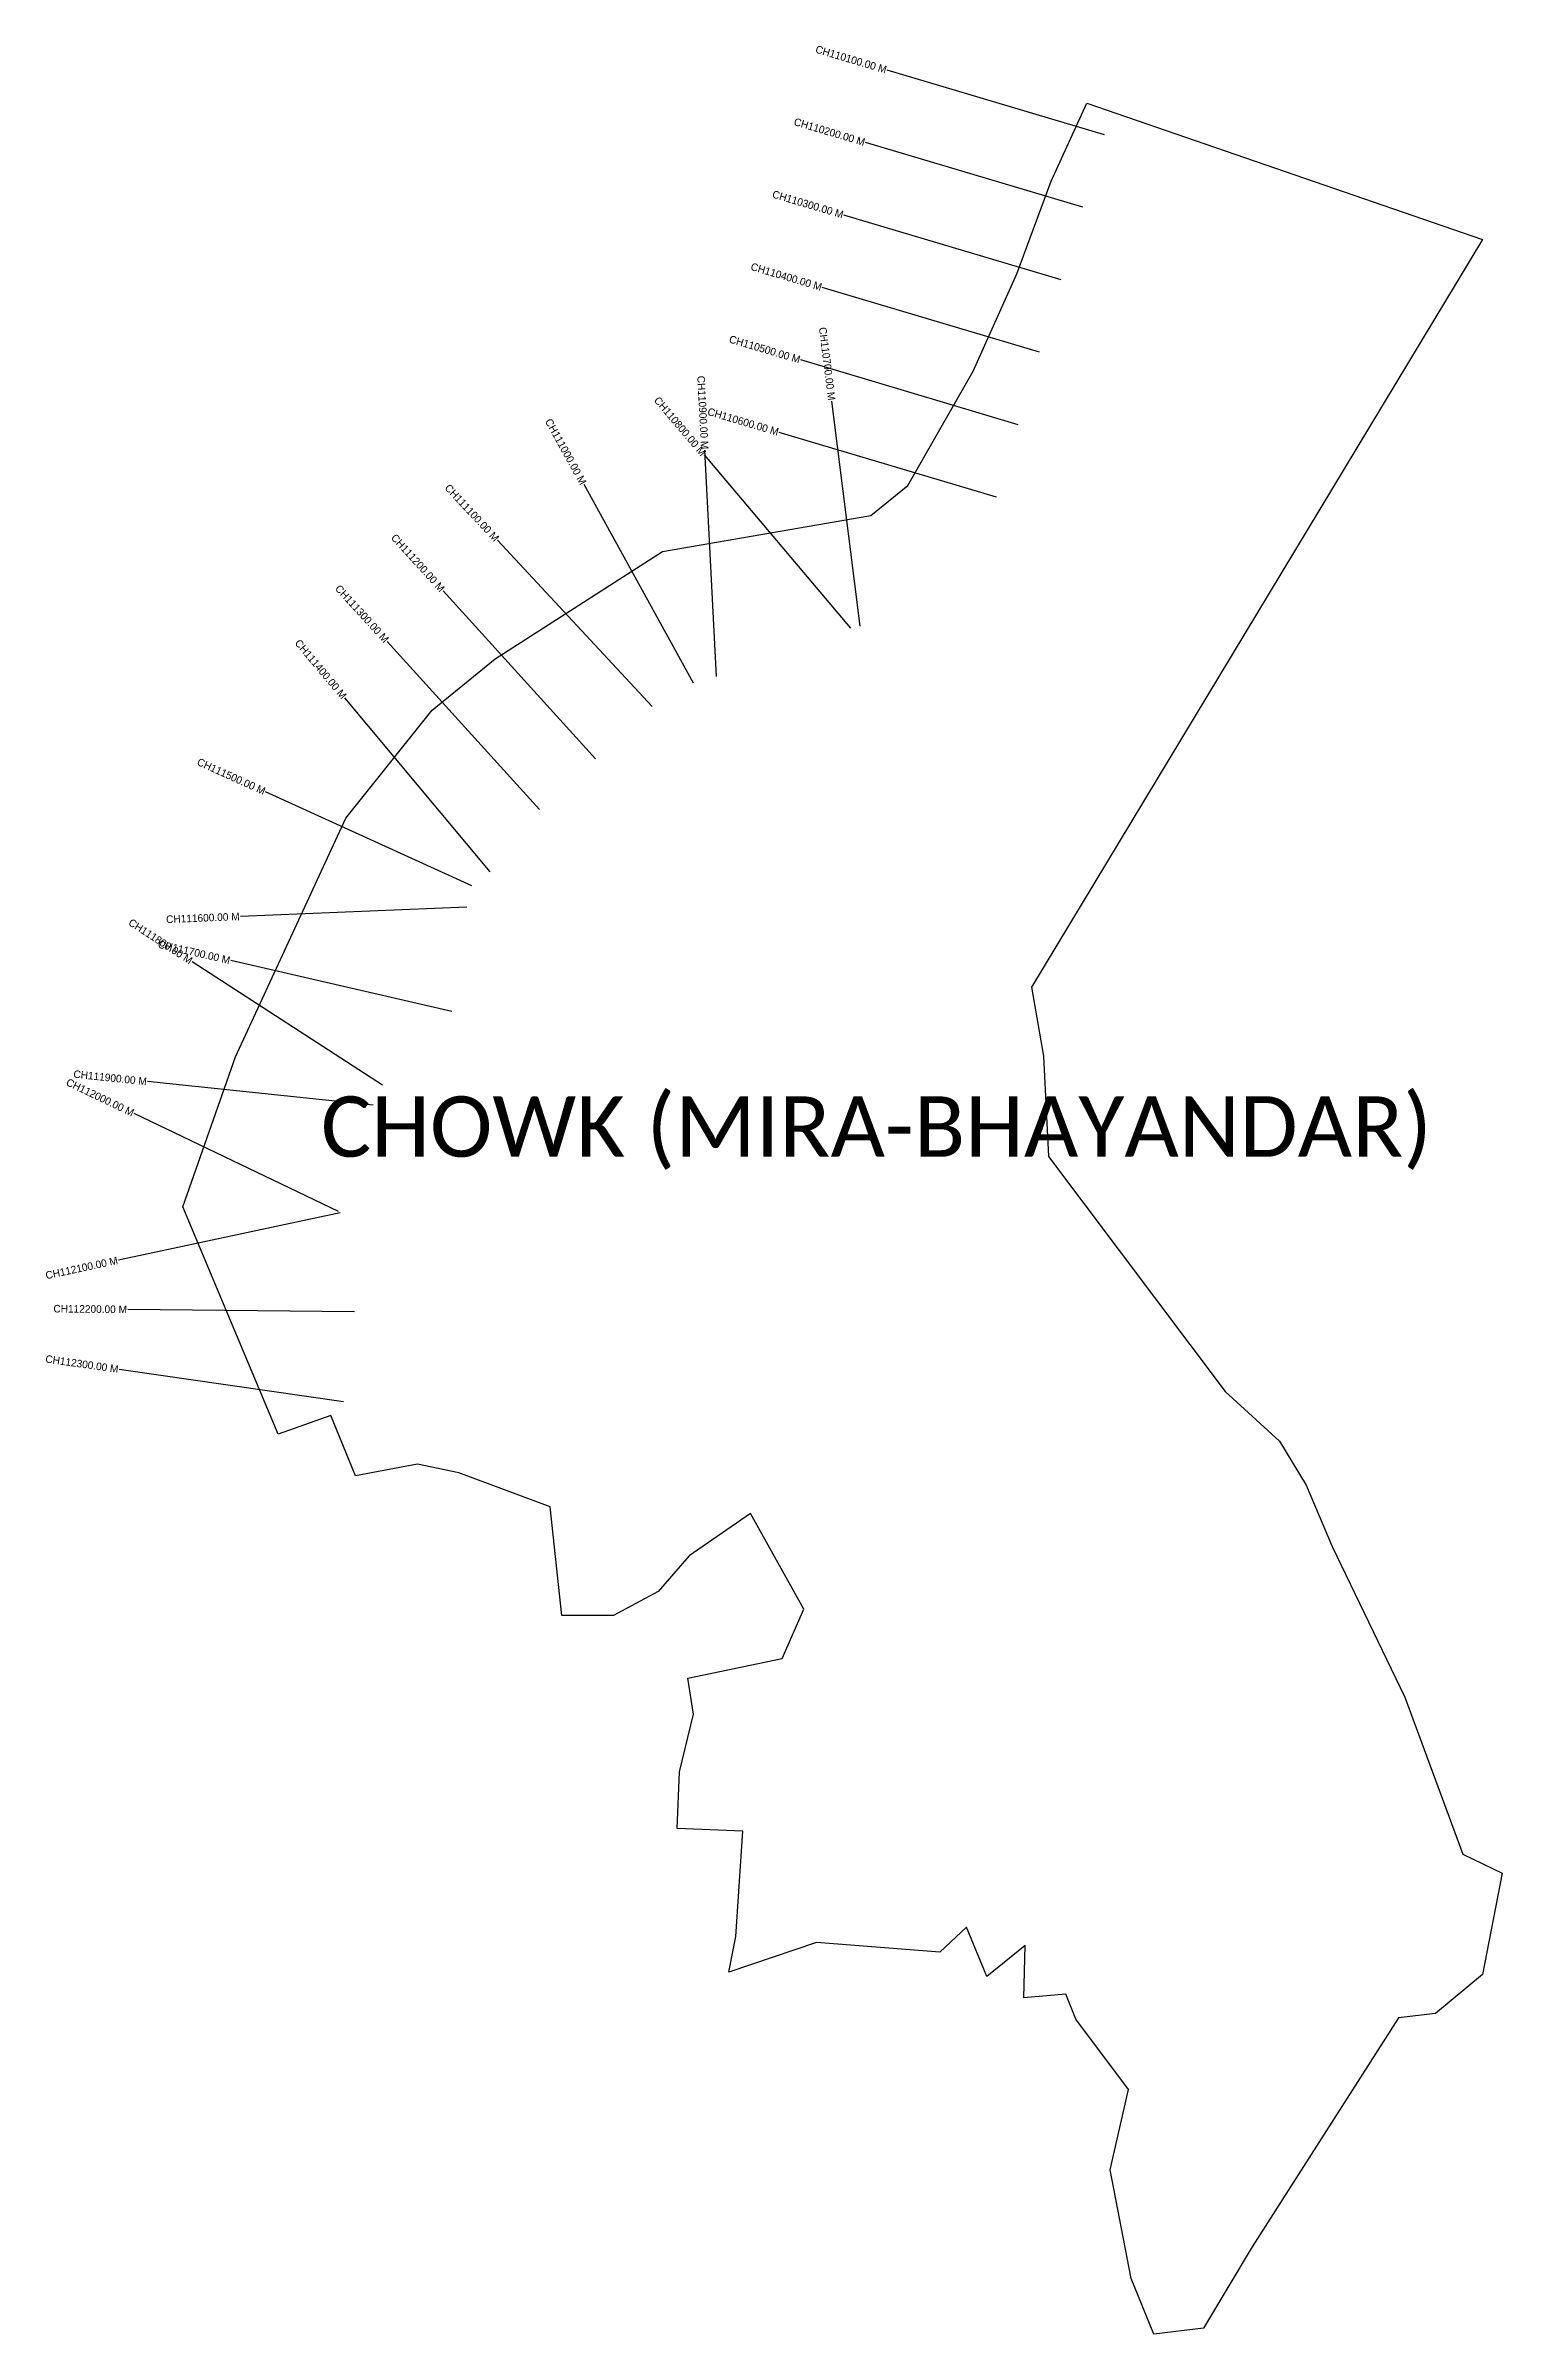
# Model space of a CAD drawing. Header units: metres. Extents: x 266956 to 268884, y 2134208 to 2137235.
import ezdxf
from ezdxf.enums import TextEntityAlignment as Align

# ---------------------------------------------------------------- set-up
doc = ezdxf.new("R2010")
doc.units = ezdxf.units.M
for name, color, linetype in [('CS', 134, 'Continuous'), ('CSMark', 6, 'Continuous'), ('village', 3, 'Continuous'), ('VILLAGE NAME', 250, 'Continuous')]:
    doc.layers.add(name, color=color, linetype=linetype)

msp = doc.modelspace()

# ---------------------------------------------------------------- linework, layer by layer
at = {"layer": 'CS'}
for p, q in [((268357.2, 2137116.7), (268069.7, 2137202.4)), ((268328.7, 2137020.9), (268041.2, 2137106.6)), ((268300.1, 2136925), (268012.6, 2137010.7)), ((268271.5, 2136829.2), (267984, 2136914.9)), ((268243, 2136733.4), (267955.5, 2136819.1)), ((268034.3, 2136467.1), (267996.7, 2136764.7)), ((268214.4, 2136637.5), (267926.9, 2136723.2)), ((268021.9, 2136464.5), (267828, 2136693.4)), ((267844, 2136400.3), (267828.6, 2136699.9)), ((267813.7, 2136391.6), (267668.7, 2136654.2)), ((267758.7, 2136360.9), (267554.2, 2136580.5)), ((267684, 2136291.5), (267482.4, 2136513.7)), ((267609.9, 2136224.3), (267408.3, 2136446.5)), ((267544.7, 2136141.8), (267352.3, 2136372)), ((267520.3, 2136123.6), (267247.2, 2136247.7)), ((267513.8, 2136095.2), (267214, 2136083.1)), ((267401.9, 2135859.8), (267150.2, 2136023)), ((267493.7, 2135957.3), (267201.3, 2136024.6)), ((267389.5, 2135833.5), (267091.1, 2135864.6)), ((267343.9, 2135692.6), (267073.3, 2135822.2)), ((267346, 2135691), (267052.6, 2135628.6)), ((267365, 2135560.2), (267065, 2135563.3)), ((267350.5, 2135441.2), (267053.6, 2135484))]:
    msp.add_line(p, q, dxfattribs=at)
at = {"layer": 'village', "color": 3, "true_color": 0x00ff00}
msp.add_polyline3d([(268276.7, 2135898.4, 0), (268283.1, 2135765.7, 0), (268517.2, 2135454.8, 0), (268588.8, 2135389, 0), (268624.2, 2135330.9, 0), (268658.4, 2135249.5, 0), (268754.9, 2135050.3, 0), (268831.3, 2134842.8, 0), (268883.6, 2134817.7, 0), (268857.6, 2134683.7, 0), (268795.2, 2134631.9, 0), (268746.3, 2134626.2, 0), (268552.8, 2134323.3, 0), (268488.3, 2134215.9, 0), (268422.7, 2134207.9, 0), (268392.6, 2134281.5, 0), (268364.8, 2134425.4, 0), (268389.2, 2134531.7, 0), (268319.3, 2134624.7, 0), (268306.4, 2134657.7, 0), (268250.7, 2134652.7, 0), (268252.6, 2134721.9, 0), (268201.8, 2134681.2, 0), (268174.7, 2134746.3, 0), (268139.6, 2134713, 0), (267976.5, 2134725.8, 0), (267860.2, 2134686.5, 0), (267869.6, 2134734.1, 0), (267878.9, 2134873, 0), (267792.1, 2134876.8, 0), (267795.1, 2134951.6, 0), (267813.7, 2135028.1, 0), (267806.2, 2135075.7, 0), (267930.8, 2135101.5, 0), (267959.5, 2135166.8, 0), (267889.1, 2135293.2, 0), (267807.8, 2135237.3, 0), (267766.8, 2135190.4, 0), (267707.5, 2135158.5, 0), (267639.5, 2135158.3, 0), (267624.1, 2135302, 0), (267503, 2135347.2, 0), (267448.2, 2135358.5, 0), (267366.4, 2135343.1, 0), (267333.9, 2135422.8, 0), (267263.9, 2135398.4, 0), (267137.7, 2135699.1, 0), (267207.5, 2135897.2, 0), (267353.6, 2136213.1, 0), (267467.8, 2136356, 0), (267551.3, 2136423.7, 0), (267772.5, 2136565.9, 0), (268048.2, 2136613.5, 0), (268097.3, 2136653, 0), (268183.8, 2136804.3, 0), (268241.2, 2136932.9, 0), (268286.9, 2137055.5, 0), (268333.8, 2137158.8, 0), (268857.3, 2136978.2, 0), (268260.8, 2135989.3, 0)], close=True, dxfattribs=at)

# ---------------------------------------------------------------- texts
at = {"layer": 'CSMark'}
for s, rotation, p in [('CH110100.00 M', 343.4004, (268068.8, 2137202.7)), ('CH110200.00 M', 343.4004, (268040.2, 2137106.8)), ('CH110300.00 M', 343.4004, (268011.6, 2137011)), ('CH110400.00 M', 343.4004, (267983.1, 2136915.2)), ('CH110700.00 M', 277.1882, (267996.6, 2136765.7)), ('CH110500.00 M', 343.4004, (267954.5, 2136819.3)), ('CH110900.00 M', 272.9414, (267828.5, 2136700.9)), ('CH110800.00 M', 310.2747, (267827.3, 2136694.1)), ('CH111000.00 M', 298.9035, (267668.2, 2136655.1)), ('CH110600.00 M', 343.4004, (267925.9, 2136723.5)), ('CH111100.00 M', 312.9524, (267553.6, 2136581.2)), ('CH111200.00 M', 312.2192, (267481.7, 2136514.5)), ('CH111300.00 M', 312.2192, (267407.7, 2136447.3)), ('CH111400.00 M', 309.8866, (267351.6, 2136372.7)), ('CH111500.00 M', 335.5557, (267246.3, 2136248.1)), ('CH111800.00 M', 327.0321, (267149.3, 2136023.6)), ('CH111600.00 M', 2.3049, (267213, 2136083.1)), ('CH111700.00 M', 347.0445, (267200.3, 2136024.8)), ('CH112000.00 M', 334.4018, (267072.4, 2135822.7)), ('CH111900.00 M', 354.0624, (267090.1, 2135864.7)), ('CH112100.00 M', 12.021, (267051.6, 2135628.3)), ('CH112200.00 M', 359.4057, (267064, 2135563.3)), ('CH112300.00 M', 351.7938, (267052.6, 2135484.2))]:
    msp.add_text(s, height=10, rotation=rotation, dxfattribs=at).set_placement(p, align=Align.MIDDLE_RIGHT)
at = {"layer": 'VILLAGE NAME', "insert": (267320.7, 2135845.1), "char_height": 80, "attachment_point": 1}
msp.add_mtext_dynamic_manual_height_columns('{\\fCalibri|b0|i0|c0|p34;CHOWK (MIRA-BHAYANDAR)}', width=1449.11, gutter_width=643.2, heights=[0], dxfattribs=at)

doc.saveas('drawing.dxf')
